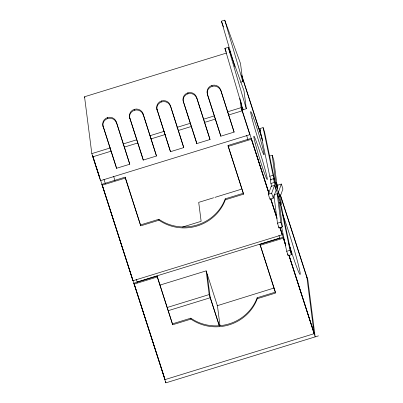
<?xml version="1.0" encoding="UTF-8"?>
<svg xmlns="http://www.w3.org/2000/svg" width="403" height="403" viewBox="0 0 403 403"><rect width="100%" height="100%" fill="white"/><g stroke="black" fill="none" stroke-linecap="round" stroke-linejoin="round"><path stroke-width="0.6" d="M268.353 194.281L271.209 186.327L274.524 185.304L276.07 190.271L273.219 198.226L269.899 199.248L268.353 194.281L271.672 193.259L274.524 185.304M277.027 187.889L278.05 185.048L281.365 184.03L282.911 188.997L280.06 196.951L278.513 191.984L281.365 184.03M217.061 305.766L273.995 288.039M234.894 66.913L221.428 21.173L224.743 20.15L240.51 63.533L242.818 81.542L240.606 82.222M224.909 48.365L228.229 47.342L243.996 90.725L246.298 108.729L242.984 109.752L224.909 48.365L226.189 51.881M92.69 155.568L92.846 156.802L91.819 153.619L84.539 96.755L226.632 53M229.629 52.078L230.828 51.71M91.819 153.619L110.407 147.896M122.996 144.022L136.783 139.776M149.976 135.715L164.364 131.282M176.957 127.403L190.145 123.343M203.334 119.283L214.723 115.777M227.317 111.898L241.105 107.651L239.916 98.382M249.714 133.736L249.835 134.683L100.483 180.675L92.781 156.822L110.835 151.266M124.572 147.035L137.816 142.959M150.964 138.909L165.391 134.466M178.554 130.416L191.773 126.346M204.346 122.472L215.157 119.142M228.34 115.087L242.132 110.835L240.984 101.858M116.507 168.308L129.781 164.222L116.291 121.887A6.952 6.685 -7.3 0 0 107.596 117.56A6.952 6.685 -7.3 0 0 103.022 125.973L116.507 168.308L116.386 167.361M143.216 160.087L156.485 156.001L142.994 113.666A6.952 6.685 -7.3 0 0 134.305 109.339A6.952 6.685 -7.3 0 0 129.726 117.752L143.216 160.087L143.095 159.14M170.484 151.689L183.753 147.604L170.262 105.269A6.952 6.685 -7.3 0 0 161.573 100.941A6.952 6.685 -7.3 0 0 156.994 109.354L170.484 151.689L156.994 109.354M196.76 143.599L210.028 139.514L196.538 97.178A6.952 6.685 -7.3 0 0 187.848 92.851A6.952 6.685 -7.3 0 0 183.269 101.264L196.76 143.599L196.639 142.652M220.844 136.184L234.113 132.098L220.622 89.758A6.952 6.685 -7.3 0 0 211.933 85.436A6.952 6.685 -7.3 0 0 207.354 93.849L220.844 136.184L207.474 94.796A6.952 6.685 -7.3 0 1 212.054 86.383L211.933 85.436M271.043 180.116L269.758 176.287L259.784 128.617L263.099 127.595L264.57 131.972L274.544 179.642L273.073 175.27L263.099 127.595M279.989 227.262L282.236 234.773L132.95 280.74L101.979 184.282L125.202 177.134L140.748 225.836L158.994 220.219A43.443 41.766 -7.3 0 0 225.342 199.787L243.588 194.17L228.043 145.468L251.265 138.315L269.002 193.233M102.1 185.229L125.323 178.081L125.202 177.134M243.588 194.17L228.163 146.415L251.386 139.262L251.265 138.315M269.481 156.157L272.242 155.306L273.788 160.082L277.425 188.513L275.884 183.738L272.242 155.306M269.758 176.287L273.073 175.27M273.728 178.645L274.216 182.473L278.06 195.531L281.415 204.759L280.926 200.931L277.078 187.874L273.728 178.645L270.408 179.667L270.902 183.496L271.773 186.463M213.666 197.757L198.709 202.366L201.137 221.318L182.519 227.05M214.859 197.389L241.18 189.284M270.902 183.496L274.216 182.473M140.627 224.889L158.873 219.267A43.443 41.766 -7.3 0 0 225.222 198.84L243.467 193.223M274.393 194.594L277.158 193.742L278.7 198.518L282.342 226.949L279.022 227.972L277.481 223.197L273.919 195.379M278.931 202.951L280.04 202.613L281.511 206.986L291.485 254.656L288.17 255.678L286.699 251.306L281.581 226.859M277.481 223.197L280.8 222.174L277.158 193.742M137.111 281.974L279.758 238.052M164.772 378.699L164.892 379.646L133.922 283.188L157.145 276.04L172.691 324.742L190.936 319.121A43.443 41.766 -7.3 0 0 257.285 298.694L275.531 293.072L259.985 244.369L283.208 237.221L285.329 243.785M134.043 284.135L157.266 276.987L157.145 276.04M260.106 245.321L283.329 238.168L283.208 237.221M159.951 285.097L206.15 270.871L217.459 305.892L220.008 325.78M286.699 251.306L290.014 250.283L280.04 202.613M167.185 307.499L209.182 294.568L206.15 270.871M168.212 310.683L210.21 297.752L207.177 274.055M172.57 323.795L190.815 318.174A43.443 41.766 -7.3 0 0 257.164 297.746L275.41 292.125L259.985 244.369M318.461 335.86L165.86 382.85L164.832 379.666L314.179 333.679L288.991 255.129M221.428 21.173L223.559 27.036M259.784 128.617L260.519 130.809M290.014 250.283L291.485 254.656M241.624 74.943L262.136 138.446M276.262 182.176L277.808 186.967M280.327 194.755L307.862 280.014L315.146 336.883L314.113 333.699L306.834 276.831M241.941 76.484L262.645 140.587M276.574 183.718L277.541 186.715M280.251 195.102L306.955 277.773M280.8 222.174L282.342 226.949M270.735 198.608L276.906 217.711M242.012 109.888L268.907 193.163M270.841 199.153L276.841 217.721M279.939 227.307L285.354 244.082M289.032 255.467L313.992 332.747M251.386 139.262L268.932 193.586M270.665 198.956L277.027 218.658M279.919 227.609L282.236 234.773M283.329 238.168L285.838 245.931M288.921 255.482L314.179 333.679M241.105 107.651L249.835 134.683M246.626 135.473L247.981 139.665M278.901 235.397L279.909 238.516M220.622 89.758L234.113 132.098M196.538 97.178L210.028 139.514M183.269 101.264L196.447 142.058M170.262 105.269L183.753 147.604M210.119 297.051L219.454 325.941M209.182 294.568L219.353 326.052M142.994 113.666L156.485 156.001M129.726 117.752L142.904 158.545M116.291 121.887L129.781 164.222M125.323 178.081L140.748 225.836M157.266 276.987L172.691 324.742M103.022 125.973L116.195 166.771M113.646 176.443L114.996 180.64M84.539 96.755L84.882 97.813M103.979 179.4L105.334 183.597M136.254 279.324L137.262 282.443M101.979 184.282L132.95 280.74M133.922 283.188L164.58 378.1M92.725 155.86L95.244 163.648M96.015 166.046L99.692 177.426M100.659 180.423L164.711 378.719M100.171 179.128L92.66 155.875L92.781 156.822M271.672 193.259L273.219 198.226M224.743 20.15L242.818 81.542M228.229 47.342L246.298 108.729M287.782 253.845L288.17 255.678M278.866 226.733L279.022 227.972M242.666 107.269L242.984 109.752M257.164 297.746L257.285 298.694M228.043 145.468L228.163 146.415M225.222 198.84L225.342 199.787M187.848 92.851L187.969 93.798A6.952 6.685 -7.3 0 0 183.39 102.211M190.815 318.174L190.936 319.121M161.573 100.941L161.694 101.888A6.952 6.685 -7.3 0 0 157.115 110.301M158.873 219.267L158.994 220.219M134.305 109.339L134.426 110.286A6.952 6.685 -7.3 0 0 129.847 118.699M165.698 381.616L165.86 382.85M164.515 377.193L164.832 379.666M107.596 117.56L107.722 118.512A6.952 6.685 -7.3 0 0 103.143 126.92M100.362 179.728L100.483 180.675M107.722 118.512A6.952 6.685 -7.3 0 1 116.412 122.834M134.426 110.286A6.952 6.685 -7.3 0 1 143.115 114.613M212.054 86.383A6.952 6.685 -7.3 0 1 220.743 90.71M187.969 93.798A6.952 6.685 -7.3 0 1 196.659 98.125M161.694 101.888A6.952 6.685 -7.3 0 1 170.388 106.216M289.208 245.12A34.754 1.693 72.9 0 1 291.072 251.391M291.233 251.94A34.754 1.693 72.9 0 1 291.742 253.699M282.72 214.467A34.754 1.693 72.9 0 1 299.656 270.282A34.754 1.693 72.9 0 1 288.76 243.326M255.18 143.08A22.588 1.098 72.9 0 0 266.761 178.927A22.588 1.098 72.9 0 0 259.789 151.765A22.588 1.098 72.9 0 0 255.18 143.08M252.026 118.442A22.588 1.098 72.9 0 0 263.602 154.284A22.588 1.098 72.9 0 0 256.63 127.121A22.588 1.098 72.9 0 0 252.026 118.442"/></g></svg>
